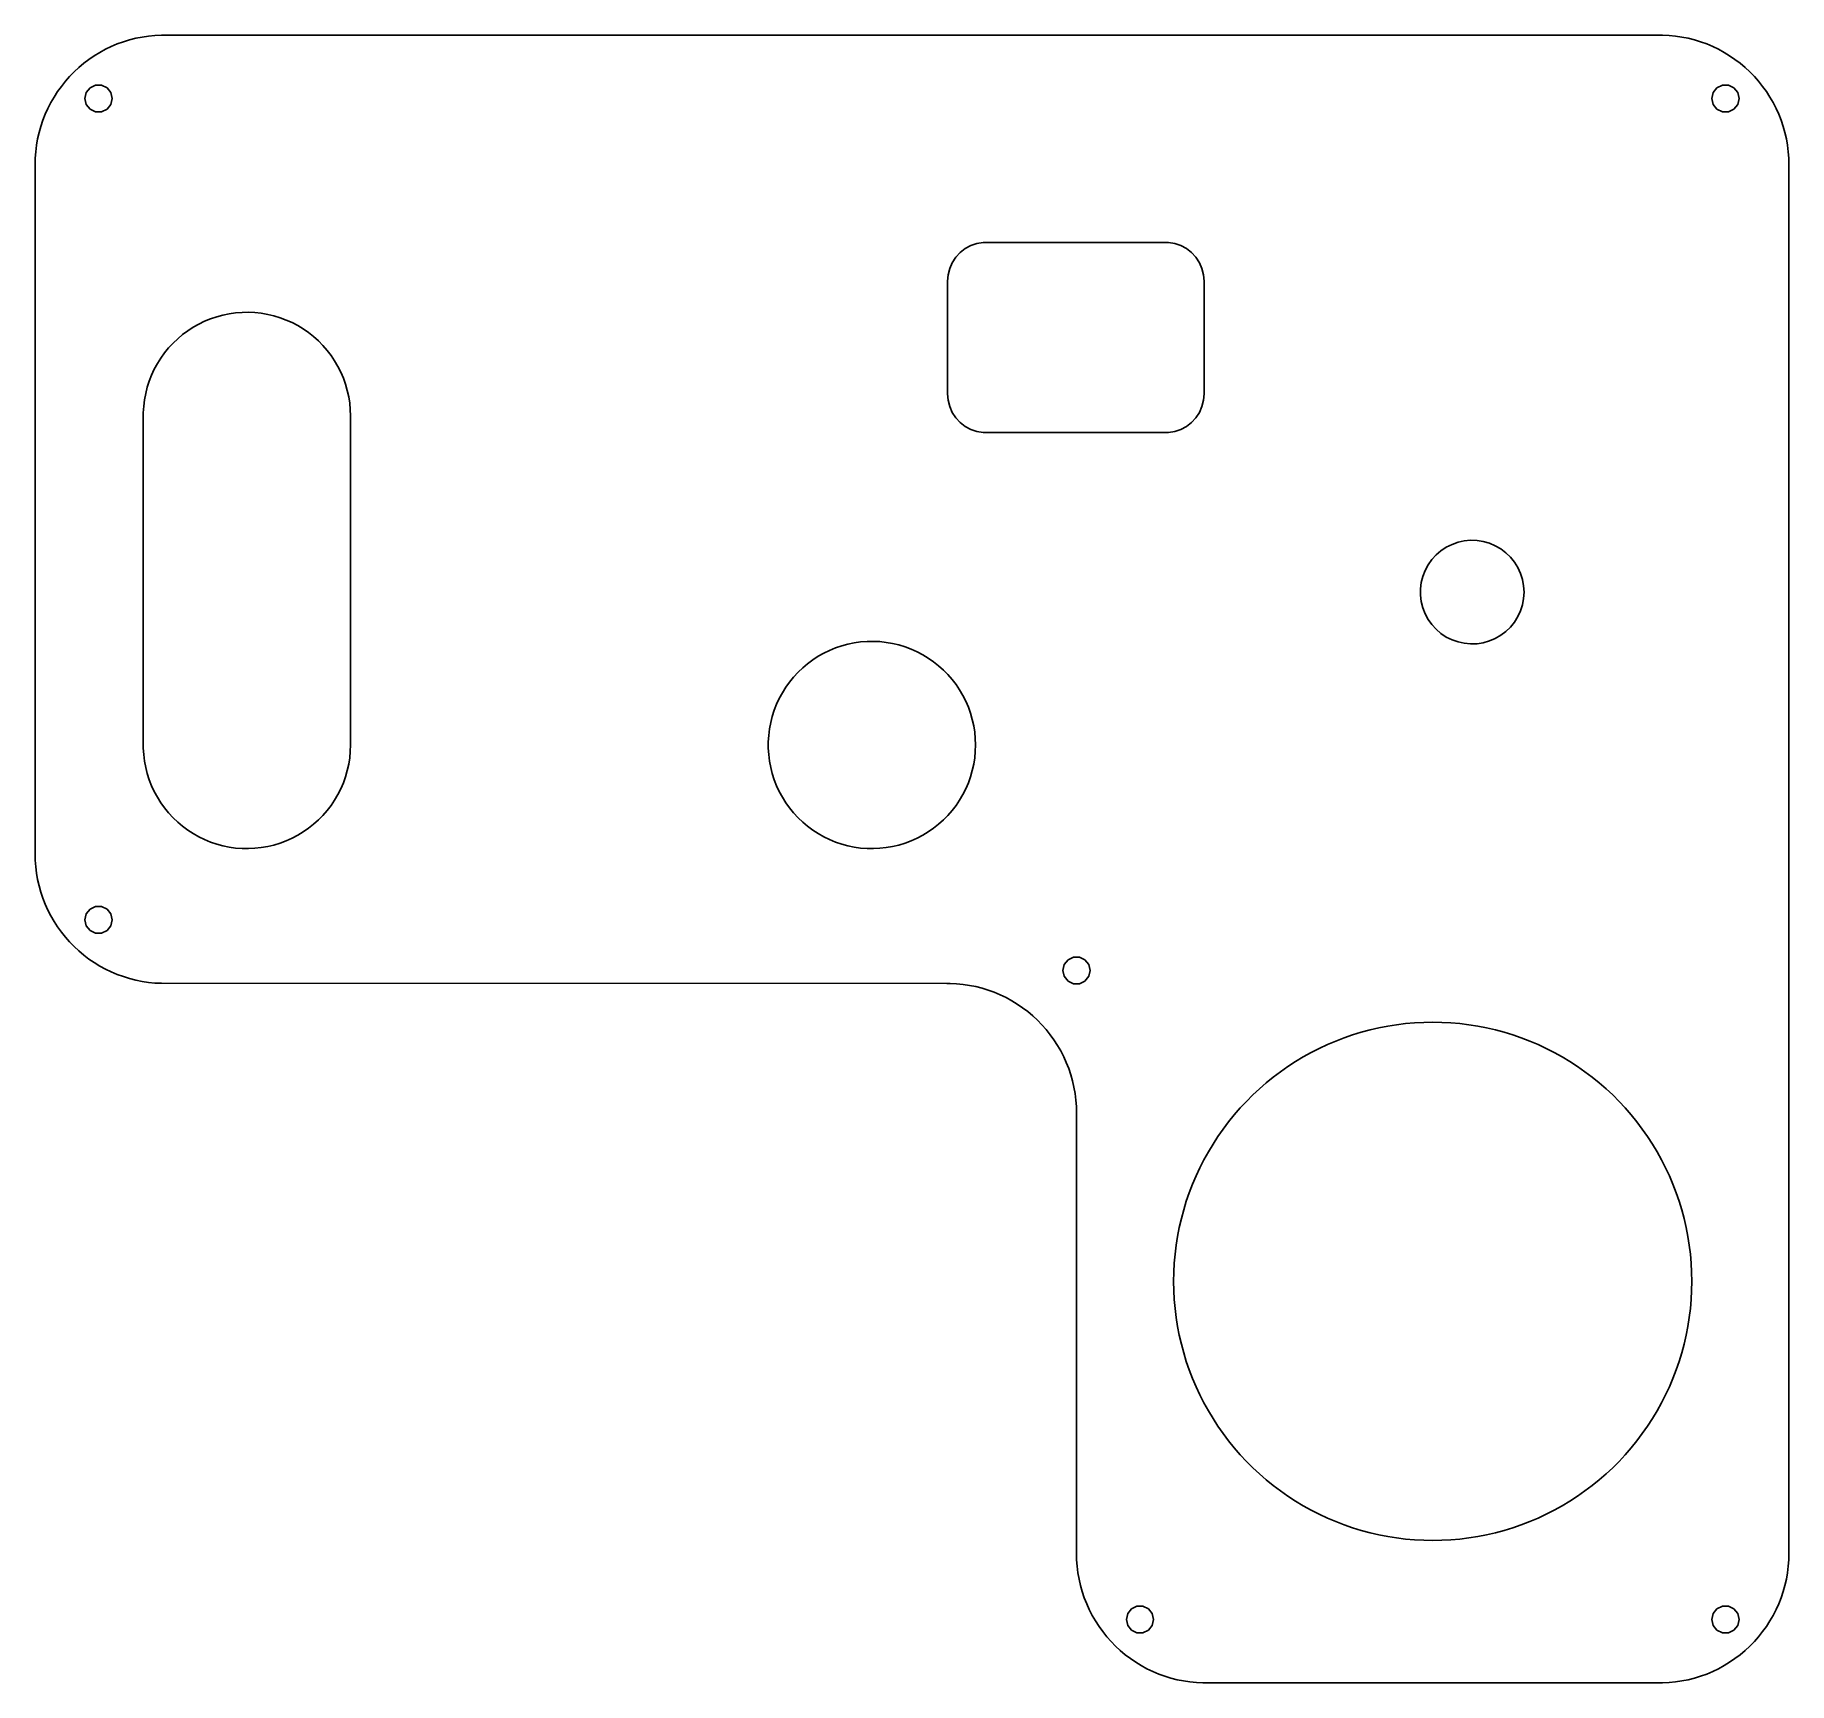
# Model space of a CAD drawing. Header units: metres. Extents: x 0 to 135, y 0 to 127.
import ezdxf

# ---------------------------------------------------------------- set-up
doc = ezdxf.new("R2010")
doc.units = ezdxf.units.M

msp = doc.modelspace()

# ---------------------------------------------------------------- linework, layer by layer
for p, q in [((5.43788, 126.099), (5, 125.86)), ((5.88712, 126.315), (5.43788, 126.099)), ((6.34659, 126.509), (5.88712, 126.315)), ((6.81512, 126.679), (6.34659, 126.509)), ((7.29158, 126.826), (6.81512, 126.679)), ((7.77478, 126.949), (7.29158, 126.826)), ((8.2635, 127.048), (7.77478, 126.949)), ((8.75656, 127.122), (8.2635, 127.048)), ((9.25269, 127.172), (8.75656, 127.122)), ((9.75069, 127.197), (9.25269, 127.172)), ((125.649, 127.197), (9.75069, 127.197)), ((126.147, 127.172), (125.649, 127.197)), ((126.643, 127.122), (126.147, 127.172)), ((127.136, 127.048), (126.643, 127.122)), ((127.625, 126.949), (127.136, 127.048)), ((128.108, 126.826), (127.625, 126.949)), ((128.585, 126.679), (128.108, 126.826)), ((129.053, 126.509), (128.585, 126.679)), ((129.513, 126.315), (129.053, 126.509)), ((129.962, 126.099), (129.513, 126.315)), ((130.4, 125.86), (129.962, 126.099)), ((3.38313, 124.698), (3.01762, 124.359)), ((3.76509, 125.018), (3.38313, 124.698)), ((4.16255, 125.319), (3.76509, 125.018)), ((4.57452, 125.6), (4.16255, 125.319)), ((5, 125.86), (4.57452, 125.6)), ((130.825, 125.6), (130.4, 125.86)), ((131.237, 125.319), (130.825, 125.6)), ((131.635, 125.018), (131.237, 125.319)), ((132.017, 124.698), (131.635, 125.018)), ((132.382, 124.359), (132.017, 124.698)), ((2.02867, 123.238), (1.73761, 122.833)), ((2.33955, 123.628), (2.02867, 123.238)), ((2.66948, 124.002), (2.33955, 123.628)), ((3.01762, 124.359), (2.66948, 124.002)), ((4.24533, 123.121), (4.66635, 123.324)), ((4.66635, 123.324), (5.13364, 123.324)), ((5.13364, 123.324), (5.55466, 123.121)), ((129.845, 123.121), (130.266, 123.324)), ((130.266, 123.324), (130.734, 123.324)), ((130.734, 123.324), (131.155, 123.121)), ((132.731, 124.002), (132.382, 124.359)), ((133.06, 123.628), (132.731, 124.002)), ((133.371, 123.238), (133.06, 123.628)), ((133.662, 122.833), (133.371, 123.238)), ((1.21777, 121.983), (0.990311, 121.539)), ((1.46709, 122.414), (1.21777, 121.983)), ((1.73761, 122.833), (1.46709, 122.414)), ((3.84999, 122.3), (3.95398, 122.756)), ((3.95398, 121.844), (3.84999, 122.3)), ((3.95398, 122.756), (4.24533, 123.121)), ((5.55466, 123.121), (5.84601, 122.756)), ((5.84601, 122.756), (5.95, 122.3)), ((5.95, 122.3), (5.84601, 121.844)), ((129.45, 122.3), (129.554, 122.756)), ((129.554, 121.844), (129.45, 122.3)), ((129.554, 122.756), (129.845, 123.121)), ((131.155, 123.121), (131.446, 122.756)), ((131.446, 122.756), (131.55, 122.3)), ((131.55, 122.3), (131.446, 121.844)), ((133.933, 122.414), (133.662, 122.833)), ((134.182, 121.983), (133.933, 122.414)), ((134.41, 121.539), (134.182, 121.983)), ((0.603073, 120.62), (0.44426, 120.148)), ((0.785233, 121.084), (0.603073, 120.62)), ((0.990311, 121.539), (0.785233, 121.084)), ((4.24533, 121.479), (3.95398, 121.844)), ((4.66635, 121.276), (4.24533, 121.479)), ((5.13364, 121.276), (4.66635, 121.276)), ((5.55466, 121.479), (5.13364, 121.276)), ((5.84601, 121.844), (5.55466, 121.479)), ((129.845, 121.479), (129.554, 121.844)), ((130.266, 121.276), (129.845, 121.479)), ((130.734, 121.276), (130.266, 121.276)), ((131.155, 121.479), (130.734, 121.276)), ((131.446, 121.844), (131.155, 121.479)), ((134.615, 121.084), (134.41, 121.539)), ((134.797, 120.62), (134.615, 121.084)), ((134.956, 120.148), (134.797, 120.62)), ((0.198273, 119.181), (0.111679, 118.69)), ((0.309219, 119.668), (0.198273, 119.181)), ((0.44426, 120.148), (0.309219, 119.668)), ((135.091, 119.668), (134.956, 120.148)), ((135.202, 119.181), (135.091, 119.668)), ((135.288, 118.69), (135.202, 119.181)), ((0.049683, 118.196), (0.012421, 117.698)), ((0.111679, 118.69), (0.049683, 118.196)), ((135.35, 118.196), (135.288, 118.69)), ((135.388, 117.698), (135.35, 118.196)), ((0.012421, 117.698), (0, 117.2)), ((0, 117.2), (0, 64)), ((135.4, 117.2), (135.388, 117.698)), ((135.4, 10), (135.4, 117.2)), ((72.2449, 110.947), (72.7135, 111.108)), ((72.7135, 111.108), (73.2023, 111.19)), ((73.2023, 111.19), (87.4977, 111.19)), ((87.4977, 111.19), (87.9865, 111.108)), ((87.9865, 111.108), (88.4551, 110.947)), ((70.8116, 109.628), (71.0826, 110.043)), ((71.0826, 110.043), (71.4182, 110.407)), ((71.4182, 110.407), (71.8092, 110.712)), ((71.8092, 110.712), (72.2449, 110.947)), ((88.4551, 110.947), (88.8908, 110.712)), ((88.8908, 110.712), (89.2818, 110.407)), ((89.2818, 110.407), (89.6174, 110.043)), ((89.6174, 110.043), (89.8884, 109.628)), ((70.45, 108.2), (70.4909, 108.694)), ((70.4909, 108.694), (70.6125, 109.174)), ((70.6125, 109.174), (70.8116, 109.628)), ((89.8884, 109.628), (90.0874, 109.174)), ((90.0874, 109.174), (90.2091, 108.694)), ((90.2091, 108.694), (90.25, 108.2)), ((70.45, 99.5), (70.45, 108.2)), ((90.25, 108.2), (90.25, 99.5)), ((14.5006, 105.583), (14.988, 105.683)), ((14.988, 105.683), (15.4808, 105.753)), ((15.4808, 105.753), (15.9769, 105.791)), ((15.9769, 105.791), (16.4744, 105.799)), ((16.4744, 105.799), (16.9715, 105.776)), ((16.9715, 105.776), (17.4661, 105.722)), ((17.4661, 105.722), (17.9565, 105.637)), ((17.9565, 105.637), (18.4406, 105.522)), ((11.3899, 104.077), (11.7897, 104.373)), ((11.7897, 104.373), (12.2072, 104.644)), ((12.2072, 104.644), (12.6407, 104.888)), ((12.6407, 104.888), (13.0885, 105.105)), ((13.0885, 105.105), (13.549, 105.294)), ((13.549, 105.294), (14.0203, 105.453)), ((14.0203, 105.453), (14.5006, 105.583)), ((18.4406, 105.522), (18.9166, 105.377)), ((18.9166, 105.377), (19.3827, 105.203)), ((19.3827, 105.203), (19.8371, 105)), ((19.8371, 105), (20.2779, 104.769)), ((20.2779, 104.769), (20.7036, 104.512)), ((20.7036, 104.512), (21.1125, 104.228)), ((9.99686, 102.662), (10.3114, 103.047)), ((10.3114, 103.047), (10.6493, 103.413)), ((10.6493, 103.413), (11.0093, 103.756)), ((11.0093, 103.756), (11.3899, 104.077)), ((21.1125, 104.228), (21.5029, 103.919)), ((21.5029, 103.919), (21.8734, 103.587)), ((21.8734, 103.587), (22.2225, 103.233)), ((22.2225, 103.233), (22.5488, 102.857)), ((9.20508, 101.399), (9.44261, 101.836)), ((9.44261, 101.836), (9.70689, 102.257)), ((9.70689, 102.257), (9.99686, 102.662)), ((22.5488, 102.857), (22.8513, 102.462)), ((22.8513, 102.462), (23.1285, 102.049)), ((23.1285, 102.049), (23.3795, 101.619)), ((23.3795, 101.619), (23.6034, 101.175)), ((8.66142, 100.01), (8.81372, 100.484)), ((8.81372, 100.484), (8.99516, 100.947)), ((8.99516, 100.947), (9.20508, 101.399)), ((23.6034, 101.175), (23.7991, 100.717)), ((23.7991, 100.717), (23.9661, 100.248)), ((23.9661, 100.248), (24.1036, 99.7702)), ((8.3848, 98.5454), (8.44655, 99.0392)), ((8.44655, 99.0392), (8.53888, 99.5281)), ((8.53888, 99.5281), (8.66142, 100.01)), ((24.1036, 99.7702), (24.2111, 99.2844)), ((24.2111, 99.2844), (24.2881, 98.7928)), ((70.4909, 99.0062), (70.45, 99.5)), ((70.6125, 98.5259), (70.4909, 99.0062)), ((90.2091, 99.0062), (90.0874, 98.5259)), ((90.25, 99.5), (90.2091, 99.0062)), ((8.35387, 98.0488), (8.3848, 98.5454)), ((8.35387, 72.1512), (8.35387, 98.0488)), ((24.2881, 98.7928), (24.3345, 98.2973)), ((24.3345, 98.2973), (24.35, 97.8)), ((24.35, 97.8), (24.35, 72.4)), ((70.8116, 98.0722), (70.6125, 98.5259)), ((71.0826, 97.6574), (70.8116, 98.0722)), ((71.4182, 97.2928), (71.0826, 97.6574)), ((89.6174, 97.6574), (89.2818, 97.2928)), ((89.8884, 98.0722), (89.6174, 97.6574)), ((90.0874, 98.5259), (89.8884, 98.0722)), ((71.8092, 96.9885), (71.4182, 97.2928)), ((72.2449, 96.7527), (71.8092, 96.9885)), ((72.7135, 96.5918), (72.2449, 96.7527)), ((73.2023, 96.5102), (72.7135, 96.5918)), ((87.4977, 96.5102), (73.2023, 96.5102)), ((87.9865, 96.5918), (87.4977, 96.5102)), ((88.4551, 96.7527), (87.9865, 96.5918)), ((88.8908, 96.9885), (88.4551, 96.7527)), ((89.2818, 97.2928), (88.8908, 96.9885)), ((109.391, 87.8836), (109.855, 88.0473)), ((109.855, 88.0473), (110.336, 88.1527)), ((110.336, 88.1527), (110.827, 88.1981)), ((110.827, 88.1981), (111.319, 88.1829)), ((111.319, 88.1829), (111.806, 88.1074)), ((111.806, 88.1074), (112.279, 87.9726)), ((107.549, 86.3057), (107.834, 86.7077)), ((107.834, 86.7077), (108.165, 87.0716)), ((108.165, 87.0716), (108.539, 87.3921)), ((108.539, 87.3921), (108.95, 87.6641)), ((108.95, 87.6641), (109.391, 87.8836)), ((112.279, 87.9726), (112.733, 87.7807)), ((112.733, 87.7807), (113.159, 87.5344)), ((113.159, 87.5344), (113.552, 87.2376)), ((113.552, 87.2376), (113.906, 86.8948)), ((113.906, 86.8948), (114.215, 86.5111)), ((107.018, 84.935), (107.138, 85.4126)), ((107.138, 85.4126), (107.316, 85.8718)), ((107.316, 85.8718), (107.549, 86.3057)), ((114.215, 86.5111), (114.474, 86.0924)), ((114.474, 86.0924), (114.68, 85.645)), ((114.68, 85.645), (114.829, 85.1756)), ((106.958, 84.4462), (107.018, 84.935)), ((106.958, 83.9538), (106.958, 84.4462)), ((107.018, 83.465), (106.958, 83.9538)), ((114.829, 85.1756), (114.92, 84.6915)), ((114.92, 84.6915), (114.95, 84.2)), ((114.95, 84.2), (114.92, 83.7085)), ((107.138, 82.9874), (107.018, 83.465)), ((107.316, 82.5282), (107.138, 82.9874)), ((114.68, 82.755), (114.474, 82.3076)), ((114.829, 83.2243), (114.68, 82.755)), ((114.92, 83.7085), (114.829, 83.2243)), ((107.549, 82.0943), (107.316, 82.5282)), ((107.834, 81.6923), (107.549, 82.0943)), ((108.165, 81.3284), (107.834, 81.6923)), ((108.539, 81.0079), (108.165, 81.3284)), ((113.906, 81.5052), (113.552, 81.1624)), ((114.215, 81.8889), (113.906, 81.5052)), ((114.474, 82.3076), (114.215, 81.8889)), ((61.3385, 79.705), (61.799, 79.8936)), ((61.799, 79.8936), (62.2703, 80.0533)), ((62.2703, 80.0533), (62.7506, 80.1833)), ((62.7506, 80.1833), (63.2381, 80.2832)), ((63.2381, 80.2832), (63.7308, 80.3526)), ((63.7308, 80.3526), (64.2269, 80.3913)), ((64.2269, 80.3913), (64.7244, 80.399)), ((64.7244, 80.399), (65.2215, 80.3758)), ((65.2215, 80.3758), (65.7161, 80.3218)), ((65.7161, 80.3218), (66.2065, 80.237)), ((66.2065, 80.237), (66.6906, 80.122)), ((66.6906, 80.122), (67.1666, 79.9771)), ((67.1666, 79.9771), (67.6327, 79.8029)), ((108.95, 80.7359), (108.539, 81.0079)), ((109.391, 80.5164), (108.95, 80.7359)), ((109.855, 80.3527), (109.391, 80.5164)), ((110.336, 80.2473), (109.855, 80.3527)), ((110.827, 80.2019), (110.336, 80.2473)), ((111.319, 80.2171), (110.827, 80.2019)), ((111.806, 80.2926), (111.319, 80.2171)), ((112.279, 80.4274), (111.806, 80.2926)), ((112.733, 80.6193), (112.279, 80.4274)), ((113.159, 80.8656), (112.733, 80.6193)), ((113.552, 81.1624), (113.159, 80.8656)), ((59.2593, 78.3562), (59.6399, 78.6768)), ((59.6399, 78.6768), (60.0397, 78.973)), ((60.0397, 78.973), (60.4572, 79.2438)), ((60.4572, 79.2438), (60.8907, 79.4881)), ((60.8907, 79.4881), (61.3385, 79.705)), ((67.6327, 79.8029), (68.0871, 79.6)), ((68.0871, 79.6), (68.528, 79.3693)), ((68.528, 79.3693), (68.9536, 79.1116)), ((68.9536, 79.1116), (69.3625, 78.828)), ((69.3625, 78.828), (69.7529, 78.5195)), ((57.9569, 76.8575), (58.2469, 77.2619)), ((58.2469, 77.2619), (58.5614, 77.6474)), ((58.5614, 77.6474), (58.8993, 78.0127)), ((58.8993, 78.0127), (59.2593, 78.3562)), ((69.7529, 78.5195), (70.1234, 78.1873)), ((70.1234, 78.1873), (70.4725, 77.8327)), ((70.4725, 77.8327), (70.7989, 77.4571)), ((70.7989, 77.4571), (71.1013, 77.0619)), ((57.2452, 75.5475), (57.4551, 75.9986)), ((57.4551, 75.9986), (57.6926, 76.4359)), ((57.6926, 76.4359), (57.9569, 76.8575)), ((71.1013, 77.0619), (71.3785, 76.6487)), ((71.3785, 76.6487), (71.6295, 76.2191)), ((71.6295, 76.2191), (71.8534, 75.7747)), ((56.7889, 74.1281), (56.9114, 74.6104)), ((56.9114, 74.6104), (57.0637, 75.0841)), ((57.0637, 75.0841), (57.2452, 75.5475)), ((71.8534, 75.7747), (72.0491, 75.3172)), ((72.0491, 75.3172), (72.2161, 74.8484)), ((72.2161, 74.8484), (72.3536, 74.3702)), ((56.6039, 72.6488), (56.6348, 73.1454)), ((56.6348, 73.1454), (56.6965, 73.6392)), ((56.6965, 73.6392), (56.7889, 74.1281)), ((72.3536, 74.3702), (72.4611, 73.8844)), ((72.4611, 73.8844), (72.5382, 73.3928)), ((72.5382, 73.3928), (72.5845, 72.8974)), ((8.3848, 71.6546), (8.35387, 72.1512)), ((24.3345, 71.9026), (24.2881, 71.4072)), ((24.35, 72.4), (24.3345, 71.9026)), ((56.6039, 72.1512), (56.6039, 72.6488)), ((56.6348, 71.6546), (56.6039, 72.1512)), ((72.5845, 71.9026), (72.5382, 71.4072)), ((72.5845, 72.8974), (72.6, 72.4)), ((72.6, 72.4), (72.5845, 71.9026)), ((8.44655, 71.1608), (8.3848, 71.6546)), ((8.53888, 70.6719), (8.44655, 71.1608)), ((8.66142, 70.1896), (8.53888, 70.6719)), ((24.1036, 70.4298), (23.9661, 69.9515)), ((24.2111, 70.9156), (24.1036, 70.4298)), ((24.2881, 71.4072), (24.2111, 70.9156)), ((56.6965, 71.1608), (56.6348, 71.6546)), ((56.7889, 70.6719), (56.6965, 71.1608)), ((56.9114, 70.1896), (56.7889, 70.6719)), ((72.3536, 70.4298), (72.2161, 69.9515)), ((72.4611, 70.9156), (72.3536, 70.4298)), ((72.5382, 71.4072), (72.4611, 70.9156)), ((8.81372, 69.7159), (8.66142, 70.1896)), ((8.99516, 69.2525), (8.81372, 69.7159)), ((9.20508, 68.8014), (8.99516, 69.2525)), ((23.7991, 69.4828), (23.6034, 69.0253)), ((23.9661, 69.9515), (23.7991, 69.4828)), ((57.0637, 69.7159), (56.9114, 70.1896)), ((57.2452, 69.2525), (57.0637, 69.7159)), ((57.4551, 68.8014), (57.2452, 69.2525)), ((72.0491, 69.4828), (71.8534, 69.0253)), ((72.2161, 69.9515), (72.0491, 69.4828)), ((9.44261, 68.3641), (9.20508, 68.8014)), ((9.70689, 67.9425), (9.44261, 68.3641)), ((9.99686, 67.5381), (9.70689, 67.9425)), ((22.8513, 67.7381), (22.5488, 67.3429)), ((23.1285, 68.1513), (22.8513, 67.7381)), ((23.3795, 68.5809), (23.1285, 68.1513)), ((23.6034, 69.0253), (23.3795, 68.5809)), ((57.6926, 68.3641), (57.4551, 68.8014)), ((57.9569, 67.9425), (57.6926, 68.3641)), ((58.2469, 67.5381), (57.9569, 67.9425)), ((71.1013, 67.7381), (70.7989, 67.3429)), ((71.3785, 68.1513), (71.1013, 67.7381)), ((71.6295, 68.5809), (71.3785, 68.1513)), ((71.8534, 69.0253), (71.6295, 68.5809)), ((10.3114, 67.1526), (9.99686, 67.5381)), ((10.6493, 66.7873), (10.3114, 67.1526)), ((11.0093, 66.4438), (10.6493, 66.7873)), ((11.3899, 66.1232), (11.0093, 66.4438)), ((21.8734, 66.6127), (21.5029, 66.2805)), ((22.2225, 66.9673), (21.8734, 66.6127)), ((22.5488, 67.3429), (22.2225, 66.9673)), ((58.5614, 67.1526), (58.2469, 67.5381)), ((58.8993, 66.7873), (58.5614, 67.1526)), ((59.2593, 66.4438), (58.8993, 66.7873)), ((59.6399, 66.1232), (59.2593, 66.4438)), ((70.1234, 66.6127), (69.7529, 66.2805)), ((70.4725, 66.9673), (70.1234, 66.6127)), ((70.7989, 67.3429), (70.4725, 66.9673)), ((11.7897, 65.827), (11.3899, 66.1232)), ((12.2072, 65.5562), (11.7897, 65.827)), ((12.6407, 65.3119), (12.2072, 65.5562)), ((13.0885, 65.095), (12.6407, 65.3119)), ((13.549, 64.9064), (13.0885, 65.095)), ((19.3827, 64.9971), (18.9166, 64.8229)), ((19.8371, 65.2), (19.3827, 64.9971)), ((20.2779, 65.4307), (19.8371, 65.2)), ((20.7036, 65.6884), (20.2779, 65.4307)), ((21.1125, 65.972), (20.7036, 65.6884)), ((21.5029, 66.2805), (21.1125, 65.972)), ((60.0397, 65.827), (59.6399, 66.1232)), ((60.4572, 65.5562), (60.0397, 65.827)), ((60.8907, 65.3119), (60.4572, 65.5562)), ((61.3385, 65.095), (60.8907, 65.3119)), ((61.799, 64.9064), (61.3385, 65.095)), ((67.6327, 64.9971), (67.1666, 64.8229)), ((68.0871, 65.2), (67.6327, 64.9971)), ((68.528, 65.4307), (68.0871, 65.2)), ((68.9536, 65.6884), (68.528, 65.4307)), ((69.3625, 65.972), (68.9536, 65.6884)), ((69.7529, 66.2805), (69.3625, 65.972)), ((0, 64), (0.012421, 63.5015)), ((14.0203, 64.7467), (13.549, 64.9064)), ((14.5006, 64.6167), (14.0203, 64.7467)), ((14.988, 64.5168), (14.5006, 64.6167)), ((15.4808, 64.4474), (14.988, 64.5168)), ((15.9769, 64.4087), (15.4808, 64.4474)), ((16.4744, 64.401), (15.9769, 64.4087)), ((16.9715, 64.4242), (16.4744, 64.401)), ((17.4661, 64.4782), (16.9715, 64.4242)), ((17.9565, 64.5629), (17.4661, 64.4782)), ((18.4406, 64.678), (17.9565, 64.5629)), ((18.9166, 64.8229), (18.4406, 64.678)), ((62.2703, 64.7467), (61.799, 64.9064)), ((62.7506, 64.6167), (62.2703, 64.7467)), ((63.2381, 64.5168), (62.7506, 64.6167)), ((63.7308, 64.4474), (63.2381, 64.5168)), ((64.2269, 64.4087), (63.7308, 64.4474)), ((64.7244, 64.401), (64.2269, 64.4087)), ((65.2215, 64.4242), (64.7244, 64.401)), ((65.7161, 64.4782), (65.2215, 64.4242)), ((66.2065, 64.5629), (65.7161, 64.4782)), ((66.6906, 64.678), (66.2065, 64.5629)), ((67.1666, 64.8229), (66.6906, 64.678)), ((0.012421, 63.5015), (0.049683, 63.0043)), ((0.049683, 63.0043), (0.111679, 62.5096)), ((0.111679, 62.5096), (0.198273, 62.0185)), ((0.198273, 62.0185), (0.309219, 61.5324)), ((0.309219, 61.5324), (0.44426, 61.0524)), ((0.44426, 61.0524), (0.603073, 60.5798)), ((0.603073, 60.5798), (0.785233, 60.1156)), ((0.785233, 60.1156), (0.990311, 59.6612)), ((0.990311, 59.6612), (1.21777, 59.2175)), ((3.95398, 59.3556), (4.24533, 59.7209)), ((4.24533, 59.7209), (4.66635, 59.9237)), ((4.66635, 59.9237), (5.13364, 59.9237)), ((5.13364, 59.9237), (5.55466, 59.7209)), ((5.55466, 59.7209), (5.84601, 59.3556)), ((1.21777, 59.2175), (1.46709, 58.7856)), ((1.46709, 58.7856), (1.73761, 58.3668)), ((1.73761, 58.3668), (2.02867, 57.9619)), ((3.84999, 58.9), (3.95398, 59.3556)), ((3.95398, 58.4444), (3.84999, 58.9)), ((4.24533, 58.0791), (3.95398, 58.4444)), ((5.84601, 58.4444), (5.55466, 58.0791)), ((5.84601, 59.3556), (5.95, 58.9)), ((5.95, 58.9), (5.84601, 58.4444)), ((2.02867, 57.9619), (2.33955, 57.5721)), ((2.33955, 57.5721), (2.66948, 57.1983)), ((2.66948, 57.1983), (3.01762, 56.8413)), ((4.66635, 57.8763), (4.24533, 58.0791)), ((5.13364, 57.8763), (4.66635, 57.8763)), ((5.55466, 58.0791), (5.13364, 57.8763)), ((3.01762, 56.8413), (3.38313, 56.5022)), ((3.38313, 56.5022), (3.76509, 56.1817)), ((3.76509, 56.1817), (4.16255, 55.8806)), ((4.16255, 55.8806), (4.57452, 55.5997)), ((4.57452, 55.5997), (5, 55.3397)), ((79.454, 55.4556), (79.7453, 55.8209)), ((79.7453, 55.8209), (80.1664, 56.0237)), ((80.1664, 56.0237), (80.6336, 56.0237)), ((80.6336, 56.0237), (81.0547, 55.8209)), ((81.0547, 55.8209), (81.346, 55.4556)), ((5, 55.3397), (5.43788, 55.1013)), ((5.43788, 55.1013), (5.88712, 54.8849)), ((5.88712, 54.8849), (6.34659, 54.6913)), ((6.34659, 54.6913), (6.81512, 54.5207)), ((6.81512, 54.5207), (7.29158, 54.3737)), ((7.29158, 54.3737), (7.77478, 54.2507)), ((7.77478, 54.2507), (8.2635, 54.1519)), ((79.35, 55), (79.454, 55.4556)), ((79.454, 54.5444), (79.35, 55)), ((79.7453, 54.1791), (79.454, 54.5444)), ((80.1664, 53.9763), (79.7453, 54.1791)), ((81.0547, 54.1791), (80.6336, 53.9763)), ((81.346, 54.5444), (81.0547, 54.1791)), ((81.346, 55.4556), (81.45, 55)), ((81.45, 55), (81.346, 54.5444)), ((8.2635, 54.1519), (8.75656, 54.0776)), ((8.75656, 54.0776), (9.25269, 54.028)), ((9.25269, 54.028), (9.75069, 54.0031)), ((9.75069, 54.0031), (70.4, 54.0016)), ((70.4, 54.0016), (70.4, 53.9969)), ((70.4, 53.9969), (70.6493, 53.9969)), ((70.6493, 53.9969), (71.1473, 53.972)), ((71.1473, 53.972), (71.6434, 53.9224)), ((71.6434, 53.9224), (72.1365, 53.8481)), ((72.1365, 53.8481), (72.6252, 53.7493)), ((72.6252, 53.7493), (73.1084, 53.6262)), ((73.1084, 53.6262), (73.5849, 53.4793)), ((73.5849, 53.4793), (74.0534, 53.3087)), ((74.0534, 53.3087), (74.5129, 53.1151)), ((74.5129, 53.1151), (74.9621, 52.8987)), ((74.9621, 52.8987), (75.4, 52.6602)), ((80.6336, 53.9763), (80.1664, 53.9763)), ((75.4, 52.6602), (75.8255, 52.4003)), ((75.8255, 52.4003), (76.2374, 52.1194)), ((76.2374, 52.1194), (76.6349, 51.8183)), ((76.6349, 51.8183), (77.0169, 51.4978)), ((77.0169, 51.4978), (77.3824, 51.1587)), ((77.3824, 51.1587), (77.7305, 50.8017)), ((77.7305, 50.8017), (78.0604, 50.4279)), ((78.0604, 50.4279), (78.3713, 50.038)), ((101.72, 50.0211), (102.387, 50.2252)), ((102.387, 50.2252), (103.062, 50.4059)), ((103.062, 50.4059), (103.742, 50.5629)), ((103.742, 50.5629), (104.427, 50.6962)), ((104.427, 50.6962), (105.117, 50.8054)), ((105.117, 50.8054), (105.809, 50.8904)), ((105.809, 50.8904), (106.505, 50.9513)), ((106.505, 50.9513), (107.202, 50.9878)), ((107.202, 50.9878), (107.9, 51)), ((107.9, 51), (108.598, 50.9878)), ((108.598, 50.9878), (109.295, 50.9513)), ((109.295, 50.9513), (109.991, 50.8904)), ((109.991, 50.8904), (110.683, 50.8054)), ((110.683, 50.8054), (111.373, 50.6962)), ((111.373, 50.6962), (112.058, 50.5629)), ((112.058, 50.5629), (112.738, 50.4059)), ((112.738, 50.4059), (113.413, 50.2252)), ((113.413, 50.2252), (114.08, 50.0211)), ((78.3713, 50.038), (78.6624, 49.6332)), ((78.6624, 49.6332), (78.9329, 49.2143)), ((78.9329, 49.2143), (79.1822, 48.7825)), ((79.1822, 48.7825), (79.4097, 48.3388)), ((98.5106, 48.659), (99.1326, 48.9759)), ((99.1326, 48.9759), (99.7653, 49.2709)), ((99.7653, 49.2709), (100.408, 49.5437)), ((100.408, 49.5437), (101.06, 49.7939)), ((101.06, 49.7939), (101.72, 50.0211)), ((114.08, 50.0211), (114.74, 49.7939)), ((114.74, 49.7939), (115.392, 49.5437)), ((115.392, 49.5437), (116.035, 49.2709)), ((116.035, 49.2709), (116.667, 48.9759)), ((116.667, 48.9759), (117.289, 48.659)), ((79.4097, 48.3388), (79.6148, 47.8843)), ((79.6148, 47.8843), (79.7969, 47.4202)), ((79.7969, 47.4202), (79.9557, 46.9475)), ((96.1443, 47.1803), (96.7161, 47.5807)), ((96.7161, 47.5807), (97.3016, 47.961)), ((97.3016, 47.961), (97.9, 48.3205)), ((97.9, 48.3205), (98.5106, 48.659)), ((117.289, 48.659), (117.9, 48.3205)), ((117.9, 48.3205), (118.498, 47.961)), ((118.498, 47.961), (119.084, 47.5807)), ((119.084, 47.5807), (119.656, 47.1803)), ((79.9557, 46.9475), (80.0908, 46.4676)), ((80.0908, 46.4676), (80.2017, 45.9815)), ((94.5174, 45.8629), (95.0443, 46.3209)), ((95.0443, 46.3209), (95.5868, 46.7602)), ((95.5868, 46.7602), (96.1443, 47.1803)), ((119.656, 47.1803), (120.213, 46.7602)), ((120.213, 46.7602), (120.756, 46.3209)), ((120.756, 46.3209), (121.283, 45.8629)), ((80.2017, 45.9815), (80.2883, 45.4904)), ((80.2883, 45.4904), (80.3503, 44.9957)), ((80.3503, 44.9957), (80.3876, 44.4985)), ((93.0371, 44.3826), (93.5132, 44.8932)), ((93.5132, 44.8932), (94.0068, 45.3868)), ((94.0068, 45.3868), (94.5174, 45.8629)), ((121.283, 45.8629), (121.793, 45.3868)), ((121.793, 45.3868), (122.287, 44.8932)), ((122.287, 44.8932), (122.763, 44.3826)), ((80.3876, 44.4985), (80.4, 44)), ((80.4, 44), (80.4, 10)), ((92.1398, 43.3132), (92.5791, 43.8557)), ((92.5791, 43.8557), (93.0371, 44.3826)), ((122.763, 44.3826), (123.221, 43.8557)), ((123.221, 43.8557), (123.66, 43.3132)), ((90.939, 41.5984), (91.3192, 42.1839)), ((91.3192, 42.1839), (91.7197, 42.7557)), ((91.7197, 42.7557), (92.1398, 43.3132)), ((123.66, 43.3132), (124.08, 42.7557)), ((124.08, 42.7557), (124.481, 42.1839)), ((124.481, 42.1839), (124.861, 41.5984)), ((90.241, 40.3894), (90.5795, 41)), ((90.5795, 41), (90.939, 41.5984)), ((124.861, 41.5984), (125.221, 41)), ((125.221, 41), (125.559, 40.3894)), ((89.6291, 39.1347), (89.9241, 39.7674)), ((89.9241, 39.7674), (90.241, 40.3894)), ((125.559, 40.3894), (125.876, 39.7674)), ((125.876, 39.7674), (126.171, 39.1347)), ((89.1061, 37.8404), (89.3563, 38.4921)), ((89.3563, 38.4921), (89.6291, 39.1347)), ((126.171, 39.1347), (126.444, 38.4921)), ((126.444, 38.4921), (126.694, 37.8404)), ((88.6748, 36.5127), (88.8789, 37.1803)), ((88.8789, 37.1803), (89.1061, 37.8404)), ((126.694, 37.8404), (126.921, 37.1803)), ((126.921, 37.1803), (127.125, 36.5127)), ((88.3371, 35.1582), (88.4941, 35.8384)), ((88.4941, 35.8384), (88.6748, 36.5127)), ((127.125, 36.5127), (127.306, 35.8384)), ((127.306, 35.8384), (127.463, 35.1582)), ((88.0946, 33.7835), (88.2038, 34.473)), ((88.2038, 34.473), (88.3371, 35.1582)), ((127.463, 35.1582), (127.596, 34.473)), ((127.596, 34.473), (127.705, 33.7835)), ((87.9487, 32.3951), (88.0096, 33.0906)), ((88.0096, 33.0906), (88.0946, 33.7835)), ((127.705, 33.7835), (127.79, 33.0906)), ((127.79, 33.0906), (127.851, 32.3951)), ((87.9, 31), (87.9122, 31.698)), ((87.9122, 31.698), (87.9487, 32.3951)), ((127.851, 32.3951), (127.888, 31.698)), ((127.888, 31.698), (127.9, 31)), ((87.9122, 30.302), (87.9, 31)), ((87.9487, 29.6049), (87.9122, 30.302)), ((127.888, 30.302), (127.851, 29.6049)), ((127.9, 31), (127.888, 30.302)), ((88.0096, 28.9094), (87.9487, 29.6049)), ((88.0946, 28.2165), (88.0096, 28.9094)), ((127.79, 28.9094), (127.705, 28.2165)), ((127.851, 29.6049), (127.79, 28.9094)), ((88.2038, 27.527), (88.0946, 28.2165)), ((88.3371, 26.8418), (88.2038, 27.527)), ((127.596, 27.527), (127.463, 26.8418)), ((127.705, 28.2165), (127.596, 27.527)), ((88.4941, 26.1616), (88.3371, 26.8418)), ((88.6748, 25.4872), (88.4941, 26.1616)), ((127.306, 26.1616), (127.125, 25.4872)), ((127.463, 26.8418), (127.306, 26.1616)), ((88.8789, 24.8197), (88.6748, 25.4872)), ((89.1061, 24.1596), (88.8789, 24.8197)), ((126.921, 24.8197), (126.694, 24.1596)), ((127.125, 25.4872), (126.921, 24.8197)), ((89.3563, 23.5079), (89.1061, 24.1596)), ((89.6291, 22.8653), (89.3563, 23.5079)), ((126.444, 23.5079), (126.171, 22.8653)), ((126.694, 24.1596), (126.444, 23.5079)), ((89.9241, 22.2326), (89.6291, 22.8653)), ((90.241, 21.6106), (89.9241, 22.2326)), ((125.876, 22.2326), (125.559, 21.6106)), ((126.171, 22.8653), (125.876, 22.2326)), ((90.5795, 21), (90.241, 21.6106)), ((90.939, 20.4016), (90.5795, 21)), ((91.3192, 19.8161), (90.939, 20.4016)), ((124.861, 20.4016), (124.481, 19.8161)), ((125.221, 21), (124.861, 20.4016)), ((125.559, 21.6106), (125.221, 21)), ((91.7197, 19.2443), (91.3192, 19.8161)), ((92.1398, 18.6868), (91.7197, 19.2443)), ((124.08, 19.2443), (123.66, 18.6868)), ((124.481, 19.8161), (124.08, 19.2443)), ((92.5791, 18.1442), (92.1398, 18.6868)), ((93.0371, 17.6174), (92.5791, 18.1442)), ((93.5132, 17.1068), (93.0371, 17.6174)), ((122.763, 17.6174), (122.287, 17.1068)), ((123.221, 18.1442), (122.763, 17.6174)), ((123.66, 18.6868), (123.221, 18.1442)), ((94.0068, 16.6132), (93.5132, 17.1068)), ((94.5174, 16.1371), (94.0068, 16.6132)), ((121.793, 16.6132), (121.283, 16.1371)), ((122.287, 17.1068), (121.793, 16.6132)), ((95.0443, 15.6791), (94.5174, 16.1371)), ((95.5868, 15.2398), (95.0443, 15.6791)), ((96.1443, 14.8197), (95.5868, 15.2398)), ((120.213, 15.2398), (119.656, 14.8197)), ((120.756, 15.6791), (120.213, 15.2398)), ((121.283, 16.1371), (120.756, 15.6791)), ((96.7161, 14.4192), (96.1443, 14.8197)), ((97.3016, 14.039), (96.7161, 14.4192)), ((97.9, 13.6795), (97.3016, 14.039)), ((98.5106, 13.341), (97.9, 13.6795)), ((117.9, 13.6795), (117.289, 13.341)), ((118.498, 14.039), (117.9, 13.6795)), ((119.084, 14.4192), (118.498, 14.039)), ((119.656, 14.8197), (119.084, 14.4192)), ((99.1326, 13.0241), (98.5106, 13.341)), ((99.7653, 12.7291), (99.1326, 13.0241)), ((100.408, 12.4563), (99.7653, 12.7291)), ((101.06, 12.2061), (100.408, 12.4563)), ((101.72, 11.9789), (101.06, 12.2061)), ((114.74, 12.2061), (114.08, 11.9789)), ((115.392, 12.4563), (114.74, 12.2061)), ((116.035, 12.7291), (115.392, 12.4563)), ((116.667, 13.0241), (116.035, 12.7291)), ((117.289, 13.341), (116.667, 13.0241)), ((102.387, 11.7748), (101.72, 11.9789)), ((103.062, 11.5941), (102.387, 11.7748)), ((103.742, 11.437), (103.062, 11.5941)), ((104.427, 11.3038), (103.742, 11.437)), ((105.117, 11.1946), (104.427, 11.3038)), ((105.809, 11.1096), (105.117, 11.1946)), ((106.505, 11.0487), (105.809, 11.1096)), ((107.202, 11.0122), (106.505, 11.0487)), ((107.9, 11), (107.202, 11.0122)), ((108.598, 11.0122), (107.9, 11)), ((109.295, 11.0487), (108.598, 11.0122)), ((109.991, 11.1096), (109.295, 11.0487)), ((110.683, 11.1946), (109.991, 11.1096)), ((111.373, 11.3038), (110.683, 11.1946)), ((112.058, 11.437), (111.373, 11.3038)), ((112.738, 11.5941), (112.058, 11.437)), ((113.413, 11.7748), (112.738, 11.5941)), ((114.08, 11.9789), (113.413, 11.7748)), ((80.4, 10), (80.4124, 9.50154)), ((80.4124, 9.50154), (80.4497, 9.00432)), ((135.35, 9.00432), (135.388, 9.50154)), ((135.388, 9.50154), (135.4, 10)), ((80.4497, 9.00432), (80.5117, 8.50957)), ((80.5117, 8.50957), (80.5983, 8.01852)), ((135.202, 8.01852), (135.288, 8.50957)), ((135.288, 8.50957), (135.35, 9.00432)), ((80.5983, 8.01852), (80.7092, 7.53242)), ((80.7092, 7.53242), (80.8443, 7.05244)), ((80.8443, 7.05244), (81.0031, 6.57979)), ((134.797, 6.57979), (134.956, 7.05244)), ((134.956, 7.05244), (135.091, 7.53242)), ((135.091, 7.53242), (135.202, 8.01852)), ((81.0031, 6.57979), (81.1852, 6.11565)), ((81.1852, 6.11565), (81.3903, 5.66115)), ((81.3903, 5.66115), (81.6178, 5.21745)), ((84.354, 5.35558), (84.6453, 5.72092)), ((84.6453, 5.72092), (85.0663, 5.92366)), ((85.0663, 5.92366), (85.5336, 5.92366)), ((85.5336, 5.92366), (85.9547, 5.72092)), ((85.9547, 5.72092), (86.246, 5.35558)), ((129.554, 5.35558), (129.845, 5.72092)), ((129.845, 5.72092), (130.266, 5.92366)), ((130.266, 5.92366), (130.734, 5.92366)), ((130.734, 5.92366), (131.155, 5.72092)), ((131.155, 5.72092), (131.446, 5.35558)), ((134.182, 5.21745), (134.41, 5.66115)), ((134.41, 5.66115), (134.615, 6.11565)), ((134.615, 6.11565), (134.797, 6.57979)), ((81.6178, 5.21745), (81.8671, 4.78564)), ((81.8671, 4.78564), (82.1376, 4.36679)), ((82.1376, 4.36679), (82.4287, 3.96194)), ((84.25, 4.89999), (84.354, 5.35558)), ((84.354, 4.44441), (84.25, 4.89999)), ((84.6453, 4.07907), (84.354, 4.44441)), ((85.0663, 3.87631), (84.6453, 4.07907)), ((85.9547, 4.07907), (85.5336, 3.87631)), ((86.246, 4.44441), (85.9547, 4.07907)), ((86.246, 5.35558), (86.35, 4.89999)), ((86.35, 4.89999), (86.246, 4.44441)), ((129.45, 4.89999), (129.554, 5.35558)), ((129.554, 4.44441), (129.45, 4.89999)), ((129.845, 4.07907), (129.554, 4.44441)), ((130.266, 3.87631), (129.845, 4.07907)), ((131.155, 4.07907), (130.734, 3.87631)), ((131.446, 4.44441), (131.155, 4.07907)), ((131.446, 5.35558), (131.55, 4.89999)), ((131.55, 4.89999), (131.446, 4.44441)), ((133.371, 3.96194), (133.662, 4.36679)), ((133.662, 4.36679), (133.933, 4.78564)), ((133.933, 4.78564), (134.182, 5.21745)), ((82.4287, 3.96194), (82.7395, 3.57211)), ((82.7395, 3.57211), (83.0695, 3.19826)), ((83.0695, 3.19826), (83.4176, 2.84132)), ((83.4176, 2.84132), (83.7831, 2.50218)), ((85.5336, 3.87631), (85.0663, 3.87631)), ((130.734, 3.87631), (130.266, 3.87631)), ((132.017, 2.50218), (132.382, 2.84132)), ((132.382, 2.84132), (132.731, 3.19826)), ((132.731, 3.19826), (133.06, 3.57211)), ((133.06, 3.57211), (133.371, 3.96194)), ((83.7831, 2.50218), (84.1651, 2.18167)), ((84.1651, 2.18167), (84.5626, 1.88062)), ((84.5626, 1.88062), (84.9745, 1.59973)), ((84.9745, 1.59973), (85.4, 1.33974)), ((130.4, 1.33974), (130.825, 1.59973)), ((130.825, 1.59973), (131.237, 1.88062)), ((131.237, 1.88062), (131.635, 2.18167)), ((131.635, 2.18167), (132.017, 2.50218)), ((85.4, 1.33974), (85.8379, 1.10127)), ((85.8379, 1.10127), (86.2871, 0.884933)), ((86.2871, 0.884933), (86.7466, 0.691254)), ((86.7466, 0.691254), (87.2151, 0.520721)), ((87.2151, 0.520721), (87.6916, 0.373749)), ((87.6916, 0.373749), (88.1748, 0.250717)), ((88.1748, 0.250717), (88.6635, 0.151917)), ((88.6635, 0.151917), (89.1566, 0.077606)), ((89.1566, 0.077606), (89.6527, 0.027954)), ((89.6527, 0.027954), (90.1507, 0.003098)), ((90.1507, 0.003098), (125.649, 0.003098)), ((125.649, 0.003098), (126.147, 0.027954)), ((126.147, 0.027954), (126.643, 0.077606)), ((126.643, 0.077606), (127.136, 0.151917)), ((127.136, 0.151917), (127.625, 0.250717)), ((127.625, 0.250717), (128.108, 0.373749)), ((128.108, 0.373749), (128.585, 0.520721)), ((128.585, 0.520721), (129.053, 0.691254)), ((129.053, 0.691254), (129.513, 0.884933)), ((129.513, 0.884933), (129.962, 1.10127)), ((129.962, 1.10127), (130.4, 1.33974))]:
    msp.add_line(p, q)

doc.saveas('drawing.dxf')
